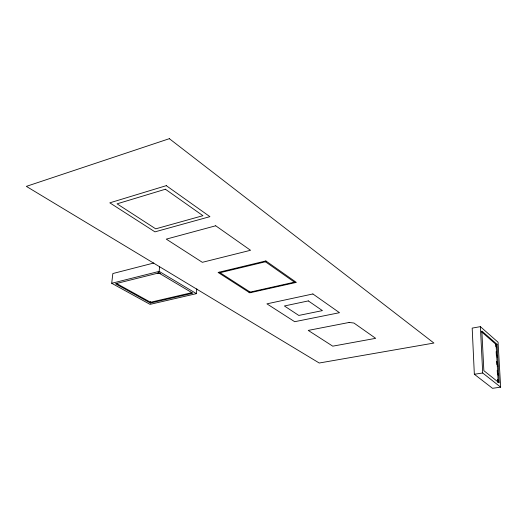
<?xml version="1.0" encoding="UTF-8"?>
<svg xmlns="http://www.w3.org/2000/svg" width="527" height="527" viewBox="0 0 527 527"><rect width="100%" height="100%" fill="white"/><g stroke="black" fill="none" stroke-linecap="round" stroke-linejoin="round"><path stroke-width="0.79" d="M153.798 263.013L112.837 273.539L111.704 283.289L150.043 304.362L196.419 293.644L196.795 288.829M196.419 293.644L159.147 271.392L159.582 266.781M150.412 303.032L115.446 283.75L158.719 272.94L192.796 293.203L150.412 303.032L150.557 301.516M111.704 283.289L159.147 271.392M220.029 272.703L266.636 261.491M191.92 292.643L150.518 302.261L116.434 283.427M249.04 292.347L294.468 282.156M480.374 326.648L472.185 328.11L474.34 374.275L492.521 388.32L500.65 387.141L498.055 342.234L480.374 326.648L482.706 372.991L500.65 387.141M481.461 331.727L496.059 344.467L497.02 344.309L499.234 382.912L483.858 370.679L481.843 331.028L497.02 344.309M474.34 374.275L482.706 372.991M158.153 272.703L159.734 272.9M157.303 273.223L160.465 273.618M219.225 272.182L250.141 292.103M265.443 261.774L295.173 282.656M496.599 346.12L496.684 347.8M497.119 355.152L497.244 357.609M497.613 364.15L497.771 366.64M498.173 373.953L498.285 375.672M496.059 344.467L498.206 382.233M495.742 344.23L495.881 346.68M496.157 351.575L496.388 355.653M496.717 361.364L496.902 364.625M497.224 370.336L497.455 374.42M497.732 379.315L497.916 382.576M169.345 138.68L26.35 186.374L319.237 363.017L433.905 343.044L169.345 138.68M166.282 185.656L109.82 202.836L154.964 231.86L209.917 216.65L166.282 185.656M165.406 189.233L117.073 203.837L155.702 228.843L202.928 215.688L165.406 189.233M215.708 225.78L166.275 239.133L202.335 262.321L250.542 250.285L215.708 225.78M265.858 260.944L218.099 272.452L249.778 292.821L296.339 282.393L265.858 260.944M312.88 293.961L266.925 303.848L294.692 321.701L339.493 312.695L312.88 293.961M308.321 300.91L284.396 305.976L298.802 315.436L322.412 310.614L308.321 300.91M349.118 322.458L308.236 330.409L332.748 346.167L375.679 338.334L353.94 323.038L349.118 322.458"/></g></svg>
